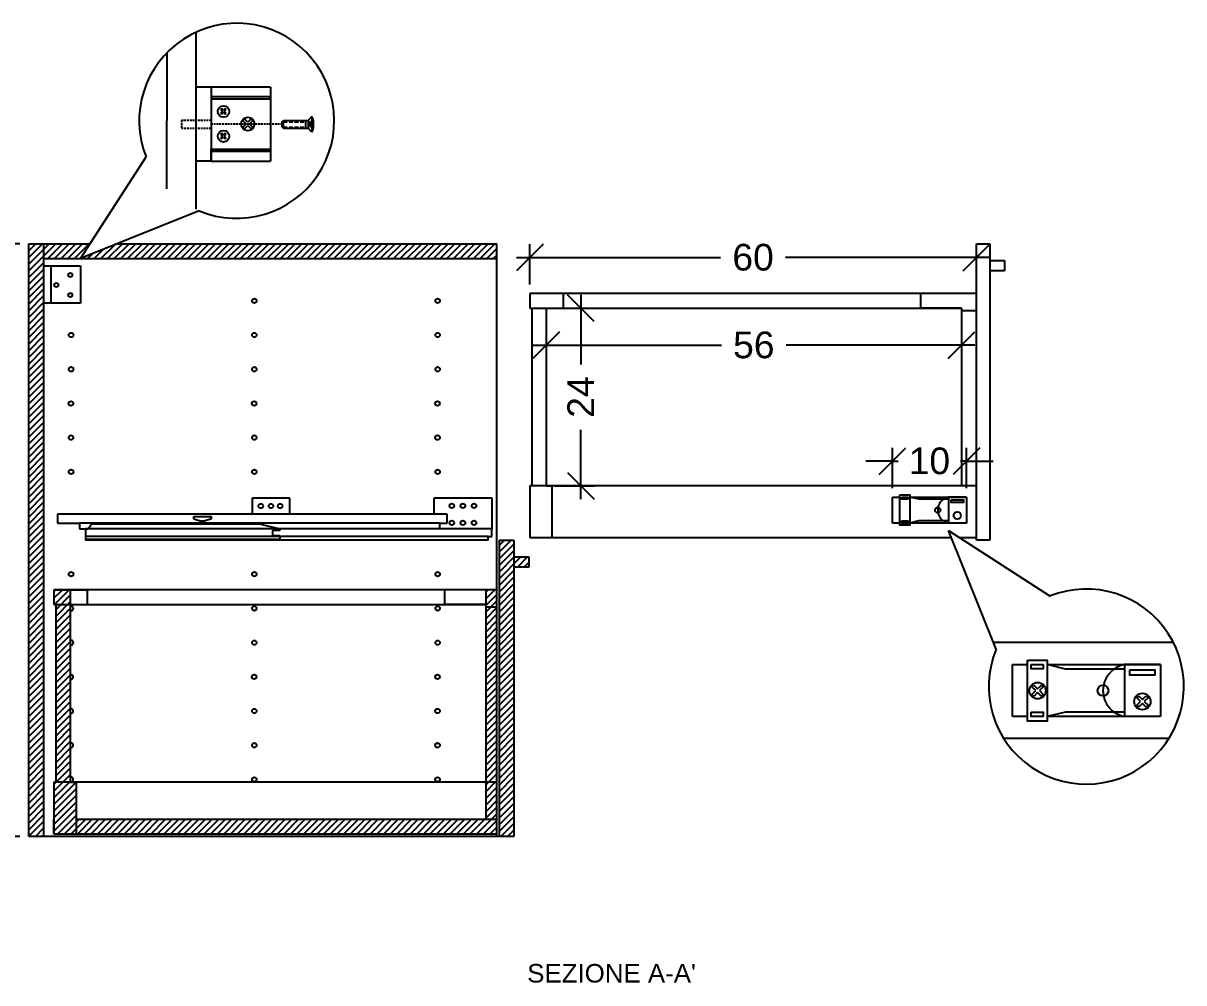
# Model space of a CAD drawing. Header units: millimetres. Extents: x 41 to 491, y 1645 to 1967.
# Drawn here: x 334.1 to 490.8, y 1831.8 to 1961.4 of the extents above; entities that cross this region are included whole.
import ezdxf

# ---------------------------------------------------------------- set-up
doc = ezdxf.new("R2010")
doc.units = ezdxf.units.MM
doc.linetypes.add('HIDDEN', pattern=[0.375, 0.25, -0.125])
doc.linetypes.add('TRATTEGGIATO', pattern=[0.75, 0.5, -0.25])
for name, color, linetype in [('ARREDI', 1, 'Continuous'), ('CAMPITURE', 4, 'Continuous'), ('DETTAGLI', 9, 'Continuous'), ('QUOTE', 3, 'Continuous'), ('TRATTEGGIO', 5, 'HIDDEN'), ('VITI E CERNIERE', 8, 'Continuous')]:
    doc.layers.add(name, color=color, linetype=linetype)
doc.styles.add('ARIAL', font='arial.ttf')
doc.dimstyles.new('TICK_36', dxfattribs={"dimtxt": 3.6, "dimasz": 3.6, "dimexe": 1.8, "dimexo": 1.2, "dimgap": 1.8, "dimtad": 0, "dimdec": 0, "dimzin": 0, "dimdsep": 46, "dimtxsty": 'ARIAL', "dimblk": 'OBLIQUE', "dimcen": 1.8, "dimdle": 1.8, "dimclrd": 256, "dimclrt": 256, "dimadec": 0, "dimazin": 0, "dimtfac": 1, "dimtdec": 0, "dimtmove": 1, "dimatfit": 3, "dimldrblk": 'OPEN90', "dimfxl": 1, "dimtfill": 1, "dimtolj": 1, "dimtzin": 0, "dimarcsym": 0})

# ---------------------------------------------------------------- blocks, each defined once
blk = doc.blocks.new('_Oblique')
at = {"color": 0, "linetype": 'ByBlock', "lineweight": -2}
blk.add_line((-0.5, -0.5), (0.5, 0.5), dxfattribs=at)
blk = doc.blocks.new('*D28')
at = {"layer": 'Defpoints', "color": 0, "transparency": 16777216}
for p in [(462.79, 1929.76), (402.49, 1924.9), (462.79, 1924.9)]:
    blk.add_point(p, dxfattribs=at)
at = {"layer": 'QUOTE', "color": 0, "lineweight": -2, "transparency": 16777216}
for p, q in [((402.49, 1926.1), (402.49, 1931.56)), ((462.79, 1926.1), (462.79, 1931.56))]:
    blk.add_line(p, q, dxfattribs=at)
at = {"layer": 'QUOTE', "lineweight": -2, "transparency": 16777216}
for p, q in [((400.69, 1929.76), (428.26, 1929.76)), ((464.59, 1929.76), (437.02, 1929.76))]:
    blk.add_line(p, q, dxfattribs=at)
at = {"layer": 'QUOTE', "lineweight": -2, "transparency": 16777216, "xscale": 3.6, "yscale": 3.6, "zscale": 3.6, "rotation": 180}
blk.add_blockref('_Oblique', (402.49, 1929.76), dxfattribs=at)
at = {"layer": 'QUOTE', "lineweight": -2, "transparency": 16777216, "xscale": 3.6, "yscale": 3.6, "zscale": 3.6}
blk.add_blockref('_Oblique', (462.79, 1929.76), dxfattribs=at)
at = {"layer": 'QUOTE', "transparency": 16777216, "insert": (432.64, 1929.76), "char_height": 3.6, "attachment_point": 5, "style": 'ARIAL', "bg_fill": 3, "box_fill_scale": 1.1, "bg_fill_color": 256, "bg_fill_true_color": 13158600, "bg_fill_transparency": 0}
blk.add_mtext('\\A1;60', dxfattribs=at)
blk = doc.blocks.new('_Open90')
at = {"color": 0, "linetype": 'ByBlock', "lineweight": -2}
for p, q in [((-0.5, 0.5), (0, 0)), ((0, 0), (-1, 0)), ((0, 0), (-0.5, -0.5))]:
    blk.add_line(p, q, dxfattribs=at)
blk = doc.blocks.new('*D29')
at = {"layer": 'Defpoints', "color": 0, "transparency": 16777216}
for p in [(404.69, 1922.9), (460.79, 1922.9), (460.79, 1917.92)]:
    blk.add_point(p, dxfattribs=at)
at = {"layer": 'QUOTE', "color": 0, "lineweight": -2, "transparency": 16777216}
for p, q in [((404.69, 1921.7), (404.69, 1916.12)), ((460.79, 1921.7), (460.79, 1916.12))]:
    blk.add_line(p, q, dxfattribs=at)
at = {"layer": 'QUOTE', "lineweight": -2, "transparency": 16777216}
for p, q in [((402.89, 1917.92), (428.36, 1917.92)), ((462.59, 1917.92), (437.12, 1917.92))]:
    blk.add_line(p, q, dxfattribs=at)
at = {"layer": 'QUOTE', "lineweight": -2, "transparency": 16777216, "xscale": 3.6, "yscale": 3.6, "zscale": 3.6, "rotation": 180}
blk.add_blockref('_Oblique', (404.69, 1917.92), dxfattribs=at)
at = {"layer": 'QUOTE', "lineweight": -2, "transparency": 16777216, "xscale": 3.6, "yscale": 3.6, "zscale": 3.6}
blk.add_blockref('_Oblique', (460.79, 1917.92), dxfattribs=at)
at = {"layer": 'QUOTE', "transparency": 16777216, "insert": (432.74, 1917.92), "char_height": 3.6, "attachment_point": 5, "style": 'ARIAL', "bg_fill": 3, "box_fill_scale": 1.1, "bg_fill_color": 256, "bg_fill_true_color": 13158600, "bg_fill_transparency": 0}
blk.add_mtext('\\A1;56', dxfattribs=at)
blk = doc.blocks.new('*D30')
at = {"layer": 'Defpoints', "color": 0, "transparency": 16777216}
for p in [(404.69, 1922.9), (404.69, 1898.9), (409.37, 1898.9)]:
    blk.add_point(p, dxfattribs=at)
at = {"layer": 'QUOTE', "lineweight": -2, "transparency": 16777216}
for p, q in [((409.37, 1924.7), (409.37, 1915.3)), ((409.37, 1897.1), (409.37, 1906.5))]:
    blk.add_line(p, q, dxfattribs=at)
at = {"layer": 'QUOTE', "color": 0, "lineweight": -2, "transparency": 16777216}
for p, q in [((405.89, 1922.9), (411.17, 1922.9)), ((405.89, 1898.9), (411.17, 1898.9))]:
    blk.add_line(p, q, dxfattribs=at)
at = {"layer": 'QUOTE', "lineweight": -2, "transparency": 16777216, "xscale": 3.6, "yscale": 3.6, "zscale": 3.6}
for p, rotation in [((409.37, 1922.9), 90), ((409.37, 1898.9), 270)]:
    blk.add_blockref('_Oblique', p, dxfattribs=dict(at, rotation=rotation))
at = {"layer": 'QUOTE', "transparency": 16777216, "insert": (409.37, 1910.9), "char_height": 3.6, "attachment_point": 5, "rotation": 90, "style": 'ARIAL', "bg_fill": 3, "box_fill_scale": 1.1, "bg_fill_color": 256, "bg_fill_true_color": 13158600, "bg_fill_transparency": 0}
blk.add_mtext('\\A1;24', dxfattribs=at)
blk = doc.blocks.new('*D31')
at = {"layer": 'Defpoints', "color": 0, "transparency": 16777216}
for p in [(461.45, 1902.27), (451.45, 1897.4), (461.45, 1897.4)]:
    blk.add_point(p, dxfattribs=at)
at = {"layer": 'QUOTE', "color": 0, "lineweight": -2, "transparency": 16777216}
for p, q in [((451.45, 1898.6), (451.45, 1904.07)), ((461.45, 1898.6), (461.45, 1904.07))]:
    blk.add_line(p, q, dxfattribs=at)
at = {"layer": 'QUOTE', "lineweight": -2, "transparency": 16777216}
for p, q in [((451.45, 1902.27), (447.85, 1902.27)), ((451.45, 1902.27), (452.25, 1902.27)), ((461.45, 1902.27), (460.65, 1902.27)), ((461.45, 1902.27), (465.05, 1902.27))]:
    blk.add_line(p, q, dxfattribs=at)
at = {"layer": 'QUOTE', "lineweight": -2, "transparency": 16777216, "xscale": 3.6, "yscale": 3.6, "zscale": 3.6}
blk.add_blockref('_Oblique', (451.45, 1902.27), dxfattribs=at)
at = {"layer": 'QUOTE', "lineweight": -2, "transparency": 16777216, "xscale": 3.6, "yscale": 3.6, "zscale": 3.6, "rotation": 180}
blk.add_blockref('_Oblique', (461.45, 1902.27), dxfattribs=at)
at = {"layer": 'QUOTE', "transparency": 16777216, "insert": (456.45, 1902.27), "char_height": 3.6, "attachment_point": 5, "style": 'ARIAL', "bg_fill": 3, "box_fill_scale": 1.1, "bg_fill_color": 256, "bg_fill_true_color": 13158600, "bg_fill_transparency": 0}
blk.add_mtext('\\A1;10', dxfattribs=at)
blk = doc.blocks.new('*D32')
at = {"layer": 'Defpoints', "color": 0, "transparency": 16777216}
for p in [(334.84, 1931.6), (328.75, 1851.6), (334.84, 1851.6)]:
    blk.add_point(p, dxfattribs=at)
at = {"layer": 'QUOTE', "lineweight": -2, "transparency": 16777216}
for p, q in [((328.75, 1933.4), (328.75, 1895.97)), ((328.75, 1849.8), (328.75, 1887.22))]:
    blk.add_line(p, q, dxfattribs=at)
at = {"layer": 'QUOTE', "color": 0, "lineweight": -2, "transparency": 16777216}
for p, q in [((333.64, 1931.6), (326.95, 1931.6)), ((333.64, 1851.6), (326.95, 1851.6))]:
    blk.add_line(p, q, dxfattribs=at)
at = {"layer": 'QUOTE', "lineweight": -2, "transparency": 16777216, "xscale": 3.6, "yscale": 3.6, "zscale": 3.6}
for p, rotation in [((328.75, 1931.6), 90), ((328.75, 1851.6), 270)]:
    blk.add_blockref('_Oblique', p, dxfattribs=dict(at, rotation=rotation))
at = {"layer": 'QUOTE', "transparency": 16777216, "insert": (328.75, 1891.6), "char_height": 3.6, "attachment_point": 5, "rotation": 90, "style": 'ARIAL', "bg_fill": 3, "box_fill_scale": 1.1, "bg_fill_color": 256, "bg_fill_true_color": 13158600, "bg_fill_transparency": 0}
blk.add_mtext('\\A1;80', dxfattribs=at)

msp = doc.modelspace()

# ---------------------------------------------------------------- hatches: boundary and pattern name
at = {"layer": 'CAMPITURE'}
h = msp.add_hatch(dxfattribs=at)
h.set_pattern_fill('ANSI31', color=256, scale=0.2)
h.paths.add_polyline_path([(336.84, 1931.6), (334.84, 1931.6), (334.84, 1851.6), (336.84, 1851.6)])
h = msp.add_hatch(dxfattribs=at)
h.set_pattern_fill('ANSI31', color=256, scale=0.2)
h.paths.add_polyline_path([(343.13, 1931.6), (336.84, 1931.6), (336.84, 1929.6), (341.84, 1929.6)])
h.paths.add_polyline_path([(398.04, 1931.6), (346.8, 1931.6), (341.84, 1929.6), (398.04, 1929.6)])
h = msp.add_hatch(dxfattribs=at)
h.set_pattern_fill('ANSI31', color=256, scale=0.2)
h.paths.add_polyline_path([(400.34, 1891.6), (398.54, 1891.6), (398.34, 1891.6), (398.34, 1851.6), (400.34, 1851.6)])
h.paths.add_polyline_path([(402.34, 1889.33), (400.34, 1889.33), (400.34, 1887.94), (402.34, 1887.94)])
h = msp.add_hatch(dxfattribs=at)
h.set_pattern_fill('ANSI31', color=256, scale=0.2)
h.paths.add_polyline_path([(340.44, 1884.9), (338.24, 1884.9), (338.24, 1882.9), (340.44, 1882.9)])
h.paths.add_polyline_path([(340.44, 1882.9), (338.54, 1882.9), (338.54, 1858.9), (340.44, 1858.9)])
h.paths.add_polyline_path([(341.24, 1858.9), (340.44, 1858.9), (338.24, 1858.9), (338.24, 1851.9), (341.24, 1851.9)])
h.paths.add_polyline_path([(398.04, 1884.9), (396.54, 1884.9), (396.54, 1882.6), (398.04, 1882.6)])
h.paths.add_polyline_path([(398.04, 1882.6), (396.54, 1882.6), (396.54, 1858.9), (398.04, 1858.9)])
h = msp.add_hatch(dxfattribs=at)
h.set_pattern_fill('ANSI31', color=256, scale=0.2)
h.paths.add_polyline_path([(398.04, 1858.9), (396.54, 1858.9), (396.54, 1853.9), (398.04, 1853.9)])
h = msp.add_hatch(dxfattribs=at)
h.set_pattern_fill('ANSI31', color=256, scale=0.2)
h.paths.add_polyline_path([(398.04, 1853.9), (341.24, 1853.9), (341.24, 1851.9), (398.04, 1851.9)])

# ---------------------------------------------------------------- linework, layer by layer
at = {"layer": 'ARREDI'}
for p, q in [((357.46, 1936.27), (357.46, 1960.19)), ((353.46, 1939.02), (353.53, 1957.43)), ((334.84, 1931.6), (343.13, 1931.6)), ((334.84, 1851.6), (334.84, 1931.6)), ((334.84, 1931.6), (336.84, 1931.6)), ((336.84, 1931.6), (336.84, 1851.6)), ((336.84, 1931.6), (336.84, 1929.6)), ((346.8, 1931.6), (398.04, 1931.6)), ((398.04, 1851.6), (398.04, 1931.6)), ((462.79, 1931.6), (464.59, 1931.6)), ((462.79, 1891.9), (462.79, 1931.6)), ((464.59, 1931.6), (464.59, 1891.6)), ((336.84, 1929.6), (398.04, 1929.6)), ((464.59, 1929.33), (466.59, 1929.33)), ((466.59, 1929.33), (466.59, 1927.94)), ((466.59, 1927.94), (464.59, 1927.94)), ((462.79, 1924.9), (402.49, 1924.9)), ((402.49, 1924.9), (402.49, 1922.9)), ((406.99, 1924.9), (406.99, 1922.9)), ((455.29, 1922.9), (455.29, 1924.9)), ((402.49, 1922.9), (460.79, 1922.9)), ((402.79, 1898.9), (402.79, 1922.9)), ((404.69, 1922.9), (404.69, 1898.9)), ((460.79, 1922.9), (455.29, 1922.9)), ((460.79, 1922.9), (460.79, 1898.9)), ((460.79, 1922.9), (460.79, 1922.6)), ((460.79, 1922.6), (462.79, 1922.6)), ((462.79, 1911.6), (462.79, 1911.9)), ((462.79, 1898.9), (402.49, 1898.9)), ((402.49, 1898.9), (402.49, 1891.9)), ((404.69, 1898.9), (405.49, 1898.9)), ((404.69, 1898.9), (405.49, 1898.9)), ((405.49, 1898.9), (405.49, 1891.9)), ((405.49, 1898.9), (405.49, 1891.9)), ((398.34, 1891.6), (398.34, 1851.6)), ((398.34, 1891.6), (400.34, 1891.6)), ((398.54, 1891.6), (400.34, 1891.6)), ((400.34, 1891.6), (400.34, 1851.6)), ((400.34, 1891.6), (400.34, 1888.97)), ((400.34, 1891.6), (400.34, 1851.6)), ((459.43, 1891.9), (402.49, 1891.9)), ((459.43, 1891.9), (405.49, 1891.9)), ((462.79, 1891.9), (460.58, 1891.9)), ((462.79, 1891.9), (460.58, 1891.9)), ((462.79, 1891.6), (462.79, 1891.9)), ((464.59, 1891.6), (462.79, 1891.6)), ((400.34, 1889.33), (402.34, 1889.33)), ((400.34, 1889.33), (402.34, 1889.33)), ((402.34, 1889.33), (402.34, 1887.94)), ((402.34, 1889.33), (402.34, 1887.94)), ((402.34, 1887.94), (400.34, 1887.94)), ((402.34, 1887.94), (400.34, 1887.94)), ((338.54, 1884.9), (338.24, 1884.9)), ((338.24, 1884.9), (342.74, 1884.9)), ((338.54, 1884.9), (338.24, 1884.9)), ((338.24, 1884.9), (338.24, 1882.9)), ((338.24, 1884.9), (338.24, 1882.9)), ((338.24, 1884.9), (342.74, 1884.9)), ((398.04, 1884.9), (338.34, 1884.9)), ((398.04, 1884.9), (338.54, 1884.9)), ((340.44, 1884.9), (340.44, 1858.9)), ((342.74, 1884.9), (342.74, 1882.9)), ((342.74, 1884.9), (342.74, 1882.9)), ((391.04, 1882.9), (391.04, 1884.9)), ((396.54, 1884.9), (396.54, 1853.9)), ((338.24, 1882.9), (396.54, 1882.9)), ((338.24, 1882.9), (340.44, 1882.9)), ((338.24, 1882.9), (340.44, 1882.9)), ((338.54, 1858.9), (338.54, 1882.9)), ((396.54, 1882.9), (391.04, 1882.9)), ((396.54, 1882.9), (396.54, 1882.6)), ((396.54, 1882.6), (398.04, 1882.6)), ((489.37, 1877.78), (465.12, 1877.78)), ((488.77, 1864.79), (466.5, 1864.79)), ((398.04, 1858.9), (338.24, 1858.9)), ((338.24, 1858.9), (338.24, 1851.9)), ((340.44, 1858.9), (341.24, 1858.9)), ((340.44, 1858.9), (341.24, 1858.9)), ((341.24, 1858.9), (341.24, 1851.9)), ((338.24, 1851.9), (338.24, 1853.9)), ((341.24, 1853.9), (398.04, 1853.9)), ((400.34, 1851.6), (334.84, 1851.6)), ((398.04, 1851.9), (338.24, 1851.9)), ((398.34, 1851.6), (398.04, 1851.6)), ((400.34, 1851.6), (398.54, 1851.6))]:
    msp.add_line(p, q, dxfattribs=at)
for centre in [(365.3, 1923.89), (390.05, 1923.89), (340.55, 1919.28), (365.3, 1919.28), (390.05, 1919.28), (340.55, 1914.66), (365.3, 1914.66), (390.05, 1914.66), (340.53, 1910.04), (365.28, 1910.04), (390.03, 1910.04), (340.54, 1905.43), (365.29, 1905.43), (390.04, 1905.43), (340.55, 1900.81), (365.3, 1900.81), (390.05, 1900.81), (340.55, 1886.99), (340.55, 1886.99), (365.3, 1886.99), (390.05, 1886.99), (365.3, 1882.37), (390.05, 1882.37), (365.3, 1877.75), (390.05, 1877.75), (365.28, 1873.13), (390.03, 1873.13), (365.29, 1868.52), (390.04, 1868.52), (365.29, 1863.9), (390.04, 1863.9), (390.04, 1863.89), (365.29, 1859.28), (390.04, 1859.28)]:
    msp.add_circle(centre, 0.308, dxfattribs=at)
for centre, start, end in [((340.55, 1882.37), 248.4681, 111.5319), ((340.55, 1877.75), 249.0438, 110.9562), ((340.53, 1873.13), 252.4449, 107.5551), ((340.54, 1868.52), 251.5563, 108.4437), ((340.54, 1863.9), 250.3849, 109.6151), ((340.54, 1859.28), 250.3849, 109.6151)]:
    msp.add_arc(centre, 0.308, start, end, dxfattribs=at)
at = {"layer": 'DETTAGLI'}
for p, q in [((341.84, 1929.6), (350.69, 1943.32)), ((357.86, 1936.05), (341.84, 1929.6)), ((459.03, 1892.9), (472.76, 1884.04)), ((465.48, 1876.88), (459.03, 1892.9))]:
    msp.add_line(p, q, dxfattribs=at)
for centre, start, end in [((362.92, 1948.2), 247.3881, 201.7577), ((477.64, 1871.82), 157.3881, 111.7577)]:
    msp.add_arc(centre, 13.17, start, end, dxfattribs=at)
at = {"layer": 'TRATTEGGIO'}
for p, q in [((359.46, 1948.26), (355.44, 1948.25)), ((355.44, 1948.25), (355.44, 1947.19)), ((355.44, 1947.19), (359.46, 1947.19)), ((369.07, 1947.72), (359.46, 1947.72))]:
    msp.add_line(p, q, dxfattribs=at)
at = {"layer": 'VITI E CERNIERE'}
for p, q in [((359.46, 1952.75), (357.46, 1952.75)), ((359.46, 1952.75), (359.46, 1942.75)), ((367.46, 1952.75), (359.46, 1952.75)), ((359.46, 1952.75), (359.46, 1951.15)), ((367.46, 1952.75), (367.46, 1942.75)), ((367.46, 1951.45), (359.46, 1951.45)), ((359.46, 1951.15), (367.46, 1951.15)), ((367.46, 1951.15), (367.46, 1951.45)), ((360.85, 1949.86), (360.72, 1949.73)), ((360.72, 1949.73), (360.98, 1949.47)), ((361.11, 1949.6), (360.85, 1949.86)), ((361.36, 1949.86), (361.11, 1949.6)), ((361.24, 1949.47), (361.49, 1949.73)), ((361.49, 1949.73), (361.36, 1949.86)), ((360.98, 1949.47), (360.72, 1949.22)), ((360.72, 1949.22), (360.85, 1949.09)), ((360.85, 1949.09), (361.11, 1949.34)), ((361.11, 1949.34), (361.36, 1949.09)), ((361.49, 1949.22), (361.24, 1949.47)), ((361.36, 1949.09), (361.49, 1949.22)), ((363.97, 1948.45), (363.74, 1948.23)), ((363.74, 1948.23), (364.19, 1947.77)), ((364.42, 1948), (363.97, 1948.45)), ((364.87, 1948.45), (364.42, 1948)), ((364.64, 1947.77), (365.09, 1948.23)), ((365.09, 1948.23), (364.87, 1948.45)), ((360.85, 1946.52), (360.72, 1946.39)), ((360.72, 1946.39), (360.98, 1946.13)), ((361.11, 1946.26), (360.85, 1946.52)), ((361.36, 1946.52), (361.11, 1946.26)), ((361.24, 1946.13), (361.49, 1946.39)), ((361.49, 1946.39), (361.36, 1946.52)), ((364.19, 1947.77), (363.74, 1947.32)), ((363.74, 1947.32), (363.97, 1947.1)), ((363.97, 1947.1), (364.42, 1947.55)), ((364.42, 1947.55), (364.87, 1947.1)), ((365.09, 1947.32), (364.64, 1947.77)), ((364.87, 1947.1), (365.09, 1947.32)), ((360.98, 1946.13), (360.72, 1945.88)), ((360.72, 1945.88), (360.85, 1945.75)), ((360.85, 1945.75), (361.11, 1946)), ((361.11, 1946), (361.36, 1945.75)), ((361.49, 1945.88), (361.24, 1946.13)), ((361.36, 1945.75), (361.49, 1945.88)), ((359.46, 1942.75), (359.46, 1944.35)), ((359.46, 1944.35), (367.46, 1944.35)), ((367.46, 1944.05), (359.46, 1944.05)), ((367.46, 1944.35), (367.46, 1944.05)), ((359.46, 1942.75), (357.46, 1942.75)), ((359.46, 1942.75), (367.46, 1942.75)), ((336.84, 1928.6), (337.84, 1928.6)), ((336.84, 1928.6), (337.84, 1928.6)), ((336.84, 1928.6), (341.84, 1928.6)), ((337.84, 1928.6), (337.84, 1923.6)), ((341.84, 1928.6), (341.84, 1923.6)), ((341.84, 1923.6), (336.84, 1923.6)), ((365.03, 1895.1), (365.03, 1897.3)), ((365.03, 1897.3), (370.03, 1897.3)), ((370.03, 1897.3), (370.03, 1895.1)), ((389.57, 1895.1), (389.57, 1897.3)), ((389.57, 1897.3), (397.35, 1897.3)), ((397.35, 1897.3), (397.35, 1893.1)), ((451.45, 1893.9), (451.45, 1897.4)), ((451.45, 1897.4), (452.48, 1897.4)), ((453.8, 1897.4), (461.45, 1897.4)), ((455.03, 1897.1), (453.8, 1897.4)), ((459.03, 1897.1), (455.03, 1897.1)), ((461.45, 1897.4), (459.03, 1897.4)), ((459.03, 1897.4), (459.03, 1893.9)), ((459.03, 1897.4), (459.03, 1897.1)), ((461.45, 1897.4), (461.45, 1893.9)), ((391.35, 1895.1), (338.72, 1895.1)), ((338.72, 1895.1), (338.72, 1893.9)), ((357.13, 1894.47), (357.13, 1894.77)), ((357.13, 1894.77), (359.53, 1894.77)), ((359.53, 1894.47), (359.53, 1894.77)), ((391.35, 1893.9), (391.35, 1895.1)), ((338.72, 1893.9), (341.68, 1893.9)), ((390.35, 1893.9), (341.68, 1893.9)), ((341.68, 1893.9), (341.68, 1893.1)), ((341.68, 1893.1), (342.48, 1893.1)), ((341.68, 1893.1), (342.88, 1893.1)), ((397.35, 1893.1), (342.48, 1893.1)), ((342.48, 1893.1), (342.48, 1892.1)), ((342.88, 1893.1), (343.38, 1893.9)), ((343.29, 1893.77), (366.01, 1893.77)), ((357.13, 1894.47), (358.13, 1894.17)), ((358.53, 1894.17), (358.13, 1894.17)), ((358.13, 1894.17), (358.13, 1893.77)), ((359.53, 1894.47), (358.53, 1894.17)), ((358.53, 1893.77), (358.53, 1894.17)), ((366.01, 1893.77), (368.73, 1893.1)), ((368.73, 1893.1), (368.73, 1892.9)), ((390.35, 1893.1), (390.35, 1893.9)), ((390.35, 1893.9), (391.35, 1893.9)), ((397.35, 1892.1), (397.35, 1893.1)), ((452.48, 1893.9), (451.45, 1893.9)), ((455.03, 1894.2), (453.8, 1893.9)), ((461.45, 1893.9), (453.8, 1893.9)), ((459.03, 1894.2), (455.03, 1894.2)), ((459.03, 1894.2), (459.03, 1893.9)), ((396.85, 1892.1), (342.48, 1892.1)), ((342.48, 1892.1), (342.48, 1891.6)), ((368.73, 1891.69), (342.48, 1891.69)), ((396.85, 1891.6), (342.48, 1891.6)), ((368.73, 1892.9), (367.73, 1892.9)), ((367.73, 1892.9), (367.73, 1892.2)), ((367.73, 1892.2), (368.73, 1892.2)), ((368.73, 1892.2), (368.73, 1891.69)), ((396.85, 1891.6), (396.85, 1892.1)), ((396.85, 1892.1), (397.35, 1892.1)), ((467.65, 1867.78), (467.65, 1874.78)), ((467.65, 1874.78), (469.71, 1874.78)), ((472.35, 1874.78), (487.65, 1874.78)), ((474.81, 1874.18), (472.35, 1874.78)), ((487.65, 1874.78), (482.81, 1874.78)), ((482.81, 1874.78), (482.81, 1867.78)), ((482.81, 1874.78), (482.81, 1874.18)), ((487.65, 1874.78), (487.65, 1867.78)), ((482.81, 1874.18), (474.81, 1874.18)), ((470.29, 1871.78), (470.55, 1872.03)), ((470.81, 1871.27), (470.29, 1871.78)), ((470.29, 1870.76), (470.81, 1871.27)), ((470.55, 1872.03), (471.06, 1871.52)), ((471.06, 1871.52), (471.57, 1872.03)), ((471.83, 1871.78), (471.32, 1871.27)), ((471.32, 1871.27), (471.83, 1870.76)), ((471.57, 1872.03), (471.83, 1871.78)), ((470.55, 1870.5), (470.29, 1870.76)), ((471.06, 1871.01), (470.55, 1870.5)), ((471.57, 1870.5), (471.06, 1871.01)), ((471.83, 1870.76), (471.57, 1870.5)), ((484.44, 1870.31), (484.7, 1870.57)), ((484.95, 1869.8), (484.44, 1870.31)), ((484.44, 1869.29), (484.95, 1869.8)), ((484.7, 1870.57), (485.21, 1870.06)), ((485.21, 1870.06), (485.72, 1870.57)), ((485.98, 1870.31), (485.46, 1869.8)), ((485.46, 1869.8), (485.98, 1869.29)), ((485.72, 1870.57), (485.98, 1870.31)), ((474.81, 1868.38), (472.35, 1867.78)), ((482.81, 1868.38), (474.81, 1868.38)), ((482.81, 1868.38), (482.81, 1867.78)), ((484.7, 1869.03), (484.44, 1869.29)), ((485.21, 1869.54), (484.7, 1869.03)), ((485.72, 1869.03), (485.21, 1869.54)), ((485.98, 1869.29), (485.72, 1869.03)), ((469.71, 1867.78), (467.65, 1867.78)), ((487.65, 1867.78), (472.35, 1867.78))]:
    msp.add_line(p, q, dxfattribs=at)
at = {"layer": 'VITI E CERNIERE', "color": 0, "linetype": 'Continuous'}
for p, q in [((369.07, 1948.07), (369.24, 1948.25)), ((369.07, 1947.36), (369.07, 1948.07)), ((369.24, 1948.25), (372.55, 1948.25)), ((369.24, 1947.19), (369.24, 1948.25)), ((372.23, 1947.19), (372.23, 1948.25)), ((373.08, 1948.78), (372.55, 1948.25)), ((372.55, 1948.25), (372.55, 1947.19)), ((373.08, 1948.78), (373.08, 1946.66)), ((369.07, 1947.36), (369.24, 1947.19)), ((369.24, 1947.19), (372.55, 1947.19)), ((373.08, 1946.66), (372.55, 1947.19)), ((373.22, 1947.93), (373.22, 1947.51)), ((373.29, 1947.93), (373.22, 1947.93)), ((373.29, 1947.51), (373.22, 1947.51))]:
    msp.add_line(p, q, dxfattribs=at)
at = {"layer": 'VITI E CERNIERE', "color": 0, "linetype": 'TRATTEGGIATO'}
for p, q in [((369.24, 1948.07), (372.23, 1948.07)), ((372.78, 1947.93), (373.23, 1948.31)), ((369.24, 1947.36), (372.23, 1947.36)), ((372.78, 1947.93), (372.78, 1947.51)), ((372.78, 1947.93), (373.23, 1947.93)), ((372.78, 1947.51), (373.23, 1947.51)), ((372.78, 1947.51), (373.23, 1947.13))]:
    msp.add_line(p, q, dxfattribs=at)
at = {"layer": 'VITI E CERNIERE'}
for points in [[(452.48, 1897.7), (453.8, 1897.7), (453.8, 1893.59), (452.48, 1893.59)], [(452.72, 1897.4), (453.53, 1897.4), (453.53, 1897.11), (452.72, 1897.11)], [(459.39, 1897.05), (461.07, 1897.05), (461.07, 1896.69), (459.39, 1896.69)], [(452.72, 1894.19), (453.53, 1894.19), (453.53, 1893.9), (452.72, 1893.9)], [(469.71, 1875.38), (472.35, 1875.38), (472.35, 1867.16), (469.71, 1867.16)], [(470.19, 1874.78), (471.81, 1874.78), (471.81, 1874.21), (470.19, 1874.21)], [(483.53, 1874.08), (486.88, 1874.08), (486.88, 1873.37), (483.53, 1873.37)], [(470.19, 1868.36), (471.81, 1868.36), (471.81, 1867.78), (470.19, 1867.78)]]:
    msp.add_lwpolyline(points, close=True, dxfattribs=at)
for centre, radius in [((361.13, 1949.45), 0.775), ((364.41, 1947.77), 0.905), ((361.13, 1946.11), 0.775), ((340.44, 1927.38), 0.276), ((338.55, 1926.03), 0.276), ((340.44, 1924.67), 0.276), ((366.16, 1896.2), 0.308), ((367.55, 1896.2), 0.308), ((368.79, 1896.2), 0.308), ((391.96, 1896.22), 0.308), ((393.46, 1896.22), 0.308), ((394.96, 1896.22), 0.308), ((457.57, 1895.65), 0.363), ((460.22, 1894.92), 0.487), ((391.96, 1893.92), 0.308), ((393.46, 1893.92), 0.308), ((394.96, 1893.92), 0.308), ((471.06, 1871.27), 1.11), ((479.89, 1871.28), 0.726), ((485.21, 1869.8), 1.11)]:
    msp.add_circle(centre, radius, dxfattribs=at)
at = {"layer": 'VITI E CERNIERE', "color": 0, "linetype": 'Continuous'}
for start, end in [(4.4117, 22.6199), (337.3801, 355.5883)]:
    msp.add_arc((370.54, 1947.72), 2.76, start, end, dxfattribs=at)
at = {"layer": 'VITI E CERNIERE'}
for centre, radius in [((459.35, 1895.65), 1.78), ((483.45, 1871.28), 3.56)]:
    msp.add_arc(centre, radius, 100.3544, 259.6456, dxfattribs=at)

# ---------------------------------------------------------------- texts
at = {"layer": 'QUOTE', "insert": (402.14, 1834.37), "char_height": 2.5, "attachment_point": 1, "style": 'ARIAL'}
msp.add_mtext_dynamic_manual_height_columns("SEZIONE A-A'", width=61.538, gutter_width=12.5, heights=[0], dxfattribs=at)

# ---------------------------------------------------------------- next in the draw order: dimensions: what is measured, and where the dimension line sits
at = {"layer": 'QUOTE'}
dim = msp.add_linear_dim(base=(328.75, 1851.6), p1=(334.84, 1931.6), p2=(334.84, 1851.6), angle=90, dimstyle='TICK_36', dxfattribs=at)
dim.commit()
dim.dimension.update_dxf_attribs({"geometry": '*D32', "text_midpoint": (328.75, 1891.6)})
for base, p1, p2, picture, middle in [((462.79, 1929.76), (402.49, 1924.9), (462.79, 1924.9), '*D28', (432.64, 1929.76)), ((460.79, 1917.92), (404.69, 1922.9), (460.79, 1922.9), '*D29', (432.74, 1917.92)), ((461.45, 1902.27), (451.45, 1897.4), (461.45, 1897.4), '*D31', (456.45, 1902.27))]:
    dim = msp.add_linear_dim(base=base, p1=p1, p2=p2, dimstyle='TICK_36', dxfattribs=at)
    dim.commit()
    dim.dimension.update_dxf_attribs({"geometry": picture, "text_midpoint": middle})

# ---------------------------------------------------------------- next in the draw order: dimensions: what is measured, and where the dimension line sits
dim = msp.add_linear_dim(base=(409.37, 1898.9), p1=(404.69, 1922.9), p2=(404.69, 1898.9), angle=90, dimstyle='TICK_36', dxfattribs=at)
dim.commit()
dim.dimension.update_dxf_attribs({"geometry": '*D30', "text_midpoint": (409.37, 1910.9)})

doc.saveas('drawing.dxf')
